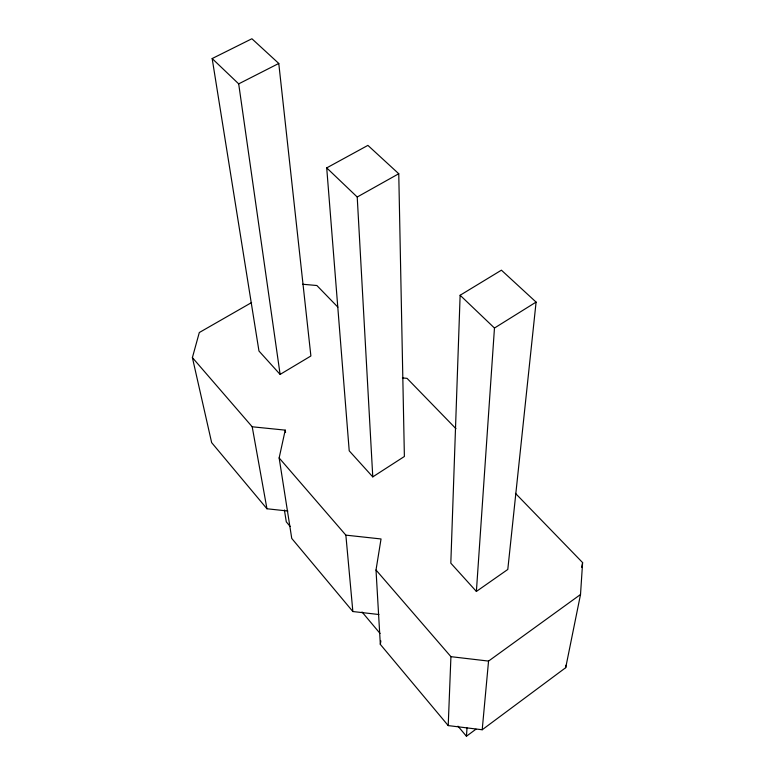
<?xml version="1.0" encoding="UTF-8"?>
<svg xmlns="http://www.w3.org/2000/svg" width="775" height="775" viewBox="0 0 775 775"><rect width="100%" height="100%" fill="white"/><g stroke="black" fill="none" stroke-linecap="round" stroke-linejoin="round"><path stroke-width="1.16" d="M460.127 295.256L450.817 563.173L476.383 591.441L507.79 569.46L536.087 302.095L501.415 270.184L460.127 295.256L494.469 328.038L476.383 591.441M515.443 493.346L582.606 562.602L580.514 594.512L565.702 667.682L482.205 729.759L448.212 725.594L450.924 656.667L376.011 570.012L381.038 538.964L345.863 535.137L279.145 457.948L285.229 430.135L252.204 426.783L192.394 357.604L199.301 332.533L251.623 302.541M475.966 729.188L466.443 736.25L467.015 727.899M565.702 667.682L565.866 665.289M482.205 729.759L488.55 661.085L580.514 594.512M448.212 725.594L380.331 644.393L380.874 640.886M581.676 567.3L582.606 562.602M372.775 476.877L404.385 456.485L398.757 173.745L367.902 145.38L326.711 167.894L349.215 450.827L372.775 476.877L357.217 197.015L326.711 167.894M494.469 328.038L536.087 302.095M280.114 374.412L310.891 355.996L278.777 63.453L251.904 38.75L212.166 58.551L258.966 351.027L280.114 374.412L238.69 83.865L212.166 58.551M357.217 197.015L398.757 173.745M238.69 83.865L278.777 63.453M302.696 284.241L316.878 285.52L337.89 307.152M402.399 377.909L407.049 378.355L455.952 428.691M192.394 357.604L211.653 442.632L266.949 508.768L287.854 511.025M279.145 457.948L291.749 538.431L352.858 611.533L378.917 614.517M450.924 656.667L488.55 661.085M290.179 526.477L286.295 521.856L284.396 509.989M362.032 611.988L380.07 633.456M457.977 726.175L466.443 736.25M252.204 426.783L266.949 508.768M285.229 430.135L285.578 432.508M345.863 535.137L352.858 611.533M376.011 570.012L380.331 644.393"/></g></svg>
